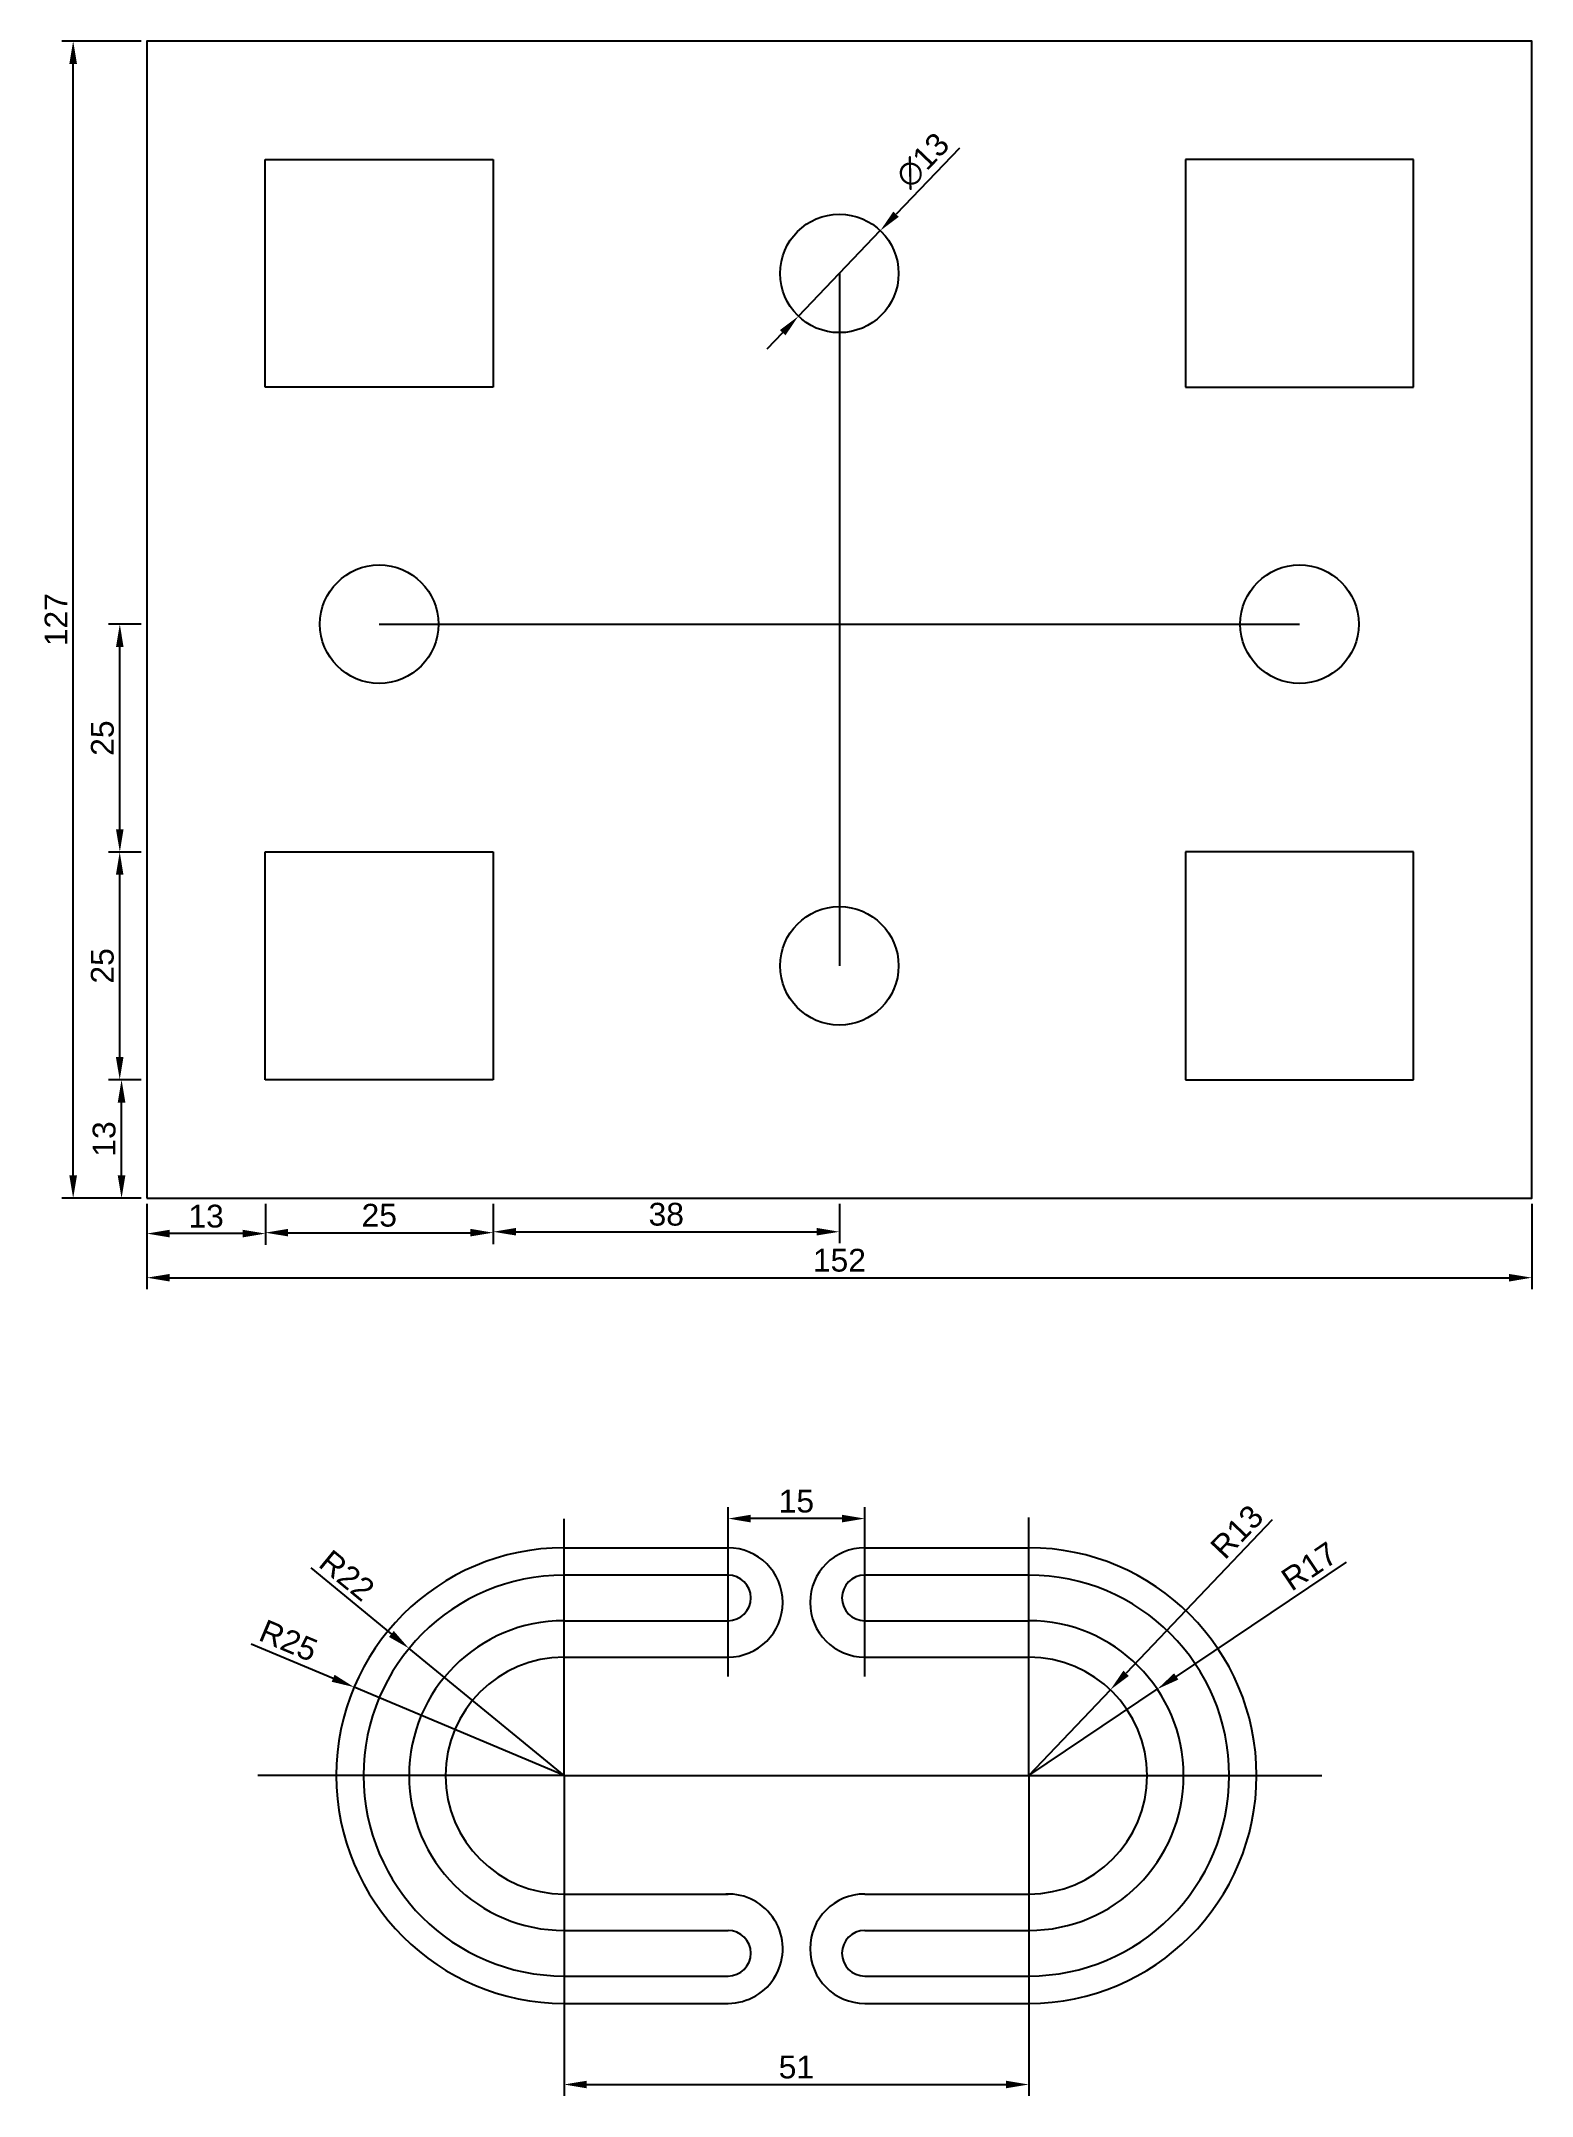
# Model space of a CAD drawing. Header units: millimetres. Extents: x 2313 to 2477, y 264 to 489.
import ezdxf

# ---------------------------------------------------------------- set-up
doc = ezdxf.new("R2010")
doc.units = ezdxf.units.MM
doc.styles.get("Standard").update_dxf_attribs({"font": 'arial.ttf'})
doc.dimstyles.new('ISO-25', dxfattribs={"dimtxt": 2.5, "dimasz": 2.5, "dimexe": 1.25, "dimexo": 0.625, "dimtad": 1, "dimtxsty": 'Standard', "dimcen": 2.5, "dimadec": 0, "dimazin": 0, "dimtfac": 1, "dimtmove": 0, "dimatfit": 3, "dimfxl": 1, "dimarcsym": 0})

# ---------------------------------------------------------------- blocks, each defined once
blk = doc.blocks.new('*D1')
at = {"color": 0, "lineweight": -2, "transparency": 16777216}
for p, q in [((2323.88, 489.47), (2315.17, 489.47)), ((2316.42, 364.97), (2316.42, 486.97)), ((2323.88, 362.47), (2315.17, 362.47))]:
    blk.add_line(p, q, dxfattribs=at)
at = {"color": 0, "transparency": 16777216}
for points in [[(2316, 486.97), (2316.84, 486.97), (2316.42, 489.47)], [(2316, 364.97), (2316.84, 364.97), (2316.42, 362.47)]]:
    blk.add_solid(points, dxfattribs=at)
at = {"layer": 'Defpoints', "color": 0, "transparency": 16777216}
for p in [(2316.42, 489.47), (2324.51, 489.47), (2324.51, 362.47)]:
    blk.add_point(p, dxfattribs=at)
at = {"color": 0, "transparency": 16777216, "insert": (2314.54, 425.97), "char_height": 2.5, "attachment_point": 5, "rotation": 90}
blk.add_mtext('127', dxfattribs=at)
blk = doc.blocks.new('*D2')
at = {"color": 0, "lineweight": -2, "transparency": 16777216}
for p, q in [((2324.51, 361.85), (2324.51, 352.5)), ((2476.51, 361.85), (2476.51, 352.5)), ((2327.01, 353.75), (2474.01, 353.75))]:
    blk.add_line(p, q, dxfattribs=at)
at = {"color": 0, "transparency": 16777216}
for points in [[(2327.01, 354.16), (2327.01, 353.33), (2324.51, 353.75)], [(2474.01, 354.16), (2474.01, 353.33), (2476.51, 353.75)]]:
    blk.add_solid(points, dxfattribs=at)
at = {"layer": 'Defpoints', "color": 0, "transparency": 16777216}
for p in [(2324.51, 362.47), (2476.51, 362.47), (2476.51, 353.75)]:
    blk.add_point(p, dxfattribs=at)
at = {"color": 0, "transparency": 16777216, "insert": (2400.51, 355.65), "char_height": 2.5, "attachment_point": 5}
blk.add_mtext('152', dxfattribs=at)
blk = doc.blocks.new('*D4')
at = {"color": 0, "lineweight": -2, "transparency": 16777216}
for p, q in [((2324.51, 361.85), (2324.51, 357.34)), ((2337.51, 361.85), (2337.51, 357.34)), ((2335.01, 358.59), (2327.01, 358.59))]:
    blk.add_line(p, q, dxfattribs=at)
at = {"color": 0, "transparency": 16777216}
for points in [[(2327.01, 359.01), (2327.01, 358.17), (2324.51, 358.59)], [(2335.01, 359.01), (2335.01, 358.17), (2337.51, 358.59)]]:
    blk.add_solid(points, dxfattribs=at)
at = {"layer": 'Defpoints', "color": 0, "transparency": 16777216}
for p in [(2324.51, 362.47), (2337.51, 362.47), (2324.51, 358.59)]:
    blk.add_point(p, dxfattribs=at)
at = {"color": 0, "transparency": 16777216, "insert": (2331.01, 360.49), "char_height": 2.5, "attachment_point": 5}
blk.add_mtext('13', dxfattribs=at)
blk = doc.blocks.new('*D5')
at = {"color": 0, "lineweight": -2, "transparency": 16777216}
for p, q in [((2337.51, 361.85), (2337.51, 357.44)), ((2362.51, 361.85), (2362.51, 357.44)), ((2340.01, 358.69), (2360.01, 358.69))]:
    blk.add_line(p, q, dxfattribs=at)
at = {"color": 0, "transparency": 16777216}
for points in [[(2340.01, 359.11), (2340.01, 358.28), (2337.51, 358.69)], [(2360.01, 359.11), (2360.01, 358.28), (2362.51, 358.69)]]:
    blk.add_solid(points, dxfattribs=at)
at = {"layer": 'Defpoints', "color": 0, "transparency": 16777216}
for p in [(2337.51, 362.47), (2362.51, 362.47), (2362.51, 358.69)]:
    blk.add_point(p, dxfattribs=at)
at = {"color": 0, "transparency": 16777216, "insert": (2350.01, 360.59), "char_height": 2.5, "attachment_point": 5}
blk.add_mtext('25', dxfattribs=at)
blk = doc.blocks.new('*D6')
at = {"color": 0, "lineweight": -2, "transparency": 16777216}
for p, q in [((2362.51, 361.85), (2362.51, 357.54)), ((2400.51, 361.85), (2400.51, 357.54)), ((2365.01, 358.79), (2398.01, 358.79))]:
    blk.add_line(p, q, dxfattribs=at)
at = {"color": 0, "transparency": 16777216}
for points in [[(2365.01, 359.21), (2365.01, 358.38), (2362.51, 358.79)], [(2398.01, 359.21), (2398.01, 358.38), (2400.51, 358.79)]]:
    blk.add_solid(points, dxfattribs=at)
at = {"layer": 'Defpoints', "color": 0, "transparency": 16777216}
for p in [(2362.51, 362.47), (2400.51, 362.47), (2400.51, 358.79)]:
    blk.add_point(p, dxfattribs=at)
at = {"color": 0, "transparency": 16777216, "insert": (2381.51, 360.7), "char_height": 2.5, "attachment_point": 5}
blk.add_mtext('38', dxfattribs=at)
blk = doc.blocks.new('*D7')
at = {"color": 0, "lineweight": -2, "transparency": 16777216}
for p, q in [((2323.88, 375.47), (2320.48, 375.47)), ((2321.73, 364.97), (2321.73, 372.97)), ((2323.88, 362.47), (2320.48, 362.47))]:
    blk.add_line(p, q, dxfattribs=at)
at = {"color": 0, "transparency": 16777216}
for points in [[(2321.31, 372.97), (2322.15, 372.97), (2321.73, 375.47)], [(2321.31, 364.97), (2322.15, 364.97), (2321.73, 362.47)]]:
    blk.add_solid(points, dxfattribs=at)
at = {"layer": 'Defpoints', "color": 0, "transparency": 16777216}
for p in [(2321.73, 375.47), (2324.51, 375.47), (2324.51, 362.47)]:
    blk.add_point(p, dxfattribs=at)
at = {"color": 0, "transparency": 16777216, "insert": (2319.83, 368.97), "char_height": 2.5, "attachment_point": 5, "rotation": 90}
blk.add_mtext('13', dxfattribs=at)
blk = doc.blocks.new('*D8')
at = {"color": 0, "lineweight": -2, "transparency": 16777216}
for p, q in [((2323.88, 400.47), (2320.28, 400.47)), ((2321.53, 377.97), (2321.53, 397.97)), ((2323.88, 375.47), (2320.28, 375.47))]:
    blk.add_line(p, q, dxfattribs=at)
at = {"color": 0, "transparency": 16777216}
for points in [[(2321.11, 397.97), (2321.94, 397.97), (2321.53, 400.47)], [(2321.11, 377.97), (2321.94, 377.97), (2321.53, 375.47)]]:
    blk.add_solid(points, dxfattribs=at)
at = {"layer": 'Defpoints', "color": 0, "transparency": 16777216}
for p in [(2321.53, 400.47), (2324.51, 400.47), (2324.51, 375.47)]:
    blk.add_point(p, dxfattribs=at)
at = {"color": 0, "transparency": 16777216, "insert": (2319.63, 387.97), "char_height": 2.5, "attachment_point": 5, "rotation": 90}
blk.add_mtext('25', dxfattribs=at)
blk = doc.blocks.new('*D9')
at = {"color": 0, "lineweight": -2, "transparency": 16777216}
for p, q in [((2323.88, 425.47), (2320.29, 425.47)), ((2321.54, 402.97), (2321.54, 422.97)), ((2323.88, 400.47), (2320.29, 400.47))]:
    blk.add_line(p, q, dxfattribs=at)
at = {"color": 0, "transparency": 16777216}
for points in [[(2321.12, 422.97), (2321.95, 422.97), (2321.54, 425.47)], [(2321.12, 402.97), (2321.95, 402.97), (2321.54, 400.47)]]:
    blk.add_solid(points, dxfattribs=at)
at = {"layer": 'Defpoints', "color": 0, "transparency": 16777216}
for p in [(2321.54, 425.47), (2324.51, 425.47), (2324.51, 400.47)]:
    blk.add_point(p, dxfattribs=at)
at = {"color": 0, "transparency": 16777216, "insert": (2319.64, 412.97), "char_height": 2.5, "attachment_point": 5, "rotation": 90}
blk.add_mtext('25', dxfattribs=at)
blk = doc.blocks.new('*D10')
at = {"color": 0, "lineweight": -2, "transparency": 16777216}
for p, q in [((2413.68, 477.74), (2406.73, 470.47)), ((2396.01, 459.28), (2405, 468.67)), ((2394.28, 457.47), (2392.56, 455.67))]:
    blk.add_line(p, q, dxfattribs=at)
at = {"color": 0, "transparency": 16777216}
for points in [[(2406.43, 470.76), (2407.03, 470.19), (2405, 468.67)], [(2393.98, 457.76), (2394.59, 457.18), (2396.01, 459.28)]]:
    blk.add_solid(points, dxfattribs=at)
at = {"layer": 'Defpoints', "color": 0, "transparency": 16777216}
for p in [(2405, 468.67), (2396.01, 459.28)]:
    blk.add_point(p, dxfattribs=at)
at = {"color": 0, "transparency": 16777216, "insert": (2409.65, 476.37), "char_height": 2.5, "attachment_point": 5, "rotation": 46.2511}
blk.add_mtext('∅13', dxfattribs=at)
blk = doc.blocks.new('*D12')
at = {"color": 0, "lineweight": -2, "transparency": 16777216}
for p, q in [((2335.97, 313.57), (2344.95, 309.78)), ((2370.29, 299.11), (2347.25, 308.81))]:
    blk.add_line(p, q, dxfattribs=at)
at = {"color": 0, "transparency": 16777216}
blk.add_solid([(2345.11, 310.17), (2344.79, 309.4), (2347.25, 308.81)], dxfattribs=at)
at = {"layer": 'Defpoints', "color": 0, "transparency": 16777216}
for p in [(2347.25, 308.81), (2370.29, 299.11)]:
    blk.add_point(p, dxfattribs=at)
at = {"color": 0, "transparency": 16777216, "insert": (2340.05, 313.91), "char_height": 2.5, "attachment_point": 5, "rotation": 337.1496}
blk.add_mtext('R25', dxfattribs=at)
blk = doc.blocks.new('*D13')
at = {"color": 0, "lineweight": -2, "transparency": 16777216}
for p, q in [((2342.5, 321.9), (2351.35, 314.64)), ((2370.29, 299.11), (2353.28, 313.06))]:
    blk.add_line(p, q, dxfattribs=at)
at = {"color": 0, "transparency": 16777216}
blk.add_solid([(2351.61, 314.97), (2351.08, 314.32), (2353.28, 313.06)], dxfattribs=at)
at = {"layer": 'Defpoints', "color": 0, "transparency": 16777216}
for p in [(2353.28, 313.06), (2370.29, 299.11)]:
    blk.add_point(p, dxfattribs=at)
at = {"color": 0, "transparency": 16777216, "insert": (2346.47, 321.07), "char_height": 2.5, "attachment_point": 5, "rotation": 320.636}
blk.add_mtext('R22', dxfattribs=at)
blk = doc.blocks.new('*D14')
at = {"color": 0, "lineweight": -2, "transparency": 16777216}
for p, q in [((2448.01, 327.17), (2431.98, 310.33)), ((2421.29, 299.11), (2430.25, 308.52))]:
    blk.add_line(p, q, dxfattribs=at)
at = {"color": 0, "transparency": 16777216}
blk.add_solid([(2431.68, 310.62), (2432.28, 310.04), (2430.25, 308.52)], dxfattribs=at)
at = {"layer": 'Defpoints', "color": 0, "transparency": 16777216}
for p in [(2430.25, 308.52), (2421.29, 299.11)]:
    blk.add_point(p, dxfattribs=at)
at = {"color": 0, "transparency": 16777216, "insert": (2444.14, 325.86), "char_height": 2.5, "attachment_point": 5, "rotation": 46.4067}
blk.add_mtext('R13', dxfattribs=at)
blk = doc.blocks.new('*D15')
at = {"color": 0, "lineweight": -2, "transparency": 16777216}
for p, q in [((2456.14, 322.53), (2437.47, 309.98)), ((2421.29, 299.11), (2435.4, 308.59))]:
    blk.add_line(p, q, dxfattribs=at)
at = {"color": 0, "transparency": 16777216}
blk.add_solid([(2437.24, 310.33), (2437.71, 309.64), (2435.4, 308.59)], dxfattribs=at)
at = {"layer": 'Defpoints', "color": 0, "transparency": 16777216}
for p in [(2435.4, 308.59), (2421.29, 299.11)]:
    blk.add_point(p, dxfattribs=at)
at = {"color": 0, "transparency": 16777216, "insert": (2452.09, 322.08), "char_height": 2.5, "attachment_point": 5, "rotation": 33.9131}
blk.add_mtext('R17', dxfattribs=at)
blk = doc.blocks.new('*D16')
at = {"color": 0, "lineweight": -2, "transparency": 16777216}
for p, q in [((2370.29, 298.48), (2370.29, 263.95)), ((2421.29, 298.48), (2421.29, 263.95)), ((2372.79, 265.2), (2418.79, 265.2))]:
    blk.add_line(p, q, dxfattribs=at)
at = {"color": 0, "transparency": 16777216}
for points in [[(2372.79, 265.61), (2372.79, 264.78), (2370.29, 265.2)], [(2418.79, 265.61), (2418.79, 264.78), (2421.29, 265.2)]]:
    blk.add_solid(points, dxfattribs=at)
at = {"layer": 'Defpoints', "color": 0, "transparency": 16777216}
for p in [(2370.29, 299.11), (2421.29, 299.11), (2421.29, 265.2)]:
    blk.add_point(p, dxfattribs=at)
at = {"color": 0, "transparency": 16777216, "insert": (2395.79, 267.1), "char_height": 2.5, "attachment_point": 5}
blk.add_mtext('51', dxfattribs=at)
blk = doc.blocks.new('*D18')
at = {"color": 0, "lineweight": -2, "transparency": 16777216}
for p, q in [((2388.29, 309.98), (2388.29, 328.56)), ((2400.79, 327.31), (2390.79, 327.31)), ((2403.29, 309.98), (2403.29, 328.56))]:
    blk.add_line(p, q, dxfattribs=at)
at = {"color": 0, "transparency": 16777216}
for points in [[(2390.79, 327.73), (2390.79, 326.89), (2388.29, 327.31)], [(2400.79, 327.73), (2400.79, 326.89), (2403.29, 327.31)]]:
    blk.add_solid(points, dxfattribs=at)
at = {"layer": 'Defpoints', "color": 0, "transparency": 16777216}
for p in [(2388.29, 327.31), (2388.29, 309.36), (2403.29, 309.36)]:
    blk.add_point(p, dxfattribs=at)
at = {"color": 0, "transparency": 16777216, "insert": (2395.79, 329.21), "char_height": 2.5, "attachment_point": 5}
blk.add_mtext('15', dxfattribs=at)

msp = doc.modelspace()

# ---------------------------------------------------------------- linework, layer by layer
for p, q in [((2337.508, 476.473), (2362.508, 476.473)), ((2337.508, 451.473), (2337.508, 476.473)), ((2362.508, 476.473), (2362.508, 451.473)), ((2463.508, 476.473), (2438.508, 476.473)), ((2438.508, 476.473), (2438.508, 451.473)), ((2463.508, 451.473), (2463.508, 476.473)), ((2400.508, 463.973), (2400.508, 387.973)), ((2362.508, 451.473), (2337.508, 451.473)), ((2438.508, 451.473), (2463.508, 451.473)), ((2350.008, 425.473), (2451.008, 425.473)), ((2337.508, 375.473), (2337.508, 400.473)), ((2337.508, 400.473), (2362.508, 400.473)), ((2362.508, 400.473), (2362.508, 375.473)), ((2463.508, 400.473), (2438.508, 400.473)), ((2438.508, 400.473), (2438.508, 375.473)), ((2463.508, 375.473), (2463.508, 400.473)), ((2362.508, 375.473), (2337.508, 375.473)), ((2438.508, 375.473), (2463.508, 375.473)), ((2370.29, 324.105), (2370.29, 327.29)), ((2421.29, 299.105), (2421.29, 327.443)), ((2370.29, 324.105), (2388.29, 324.105)), ((2370.29, 299.105), (2370.29, 324.105)), ((2403.29, 324.105), (2421.29, 324.105)), ((2388.29, 321.105), (2370.29, 321.105)), ((2421.29, 321.105), (2403.29, 321.105)), ((2370.29, 316.105), (2388.29, 316.105)), ((2403.29, 316.105), (2421.29, 316.105)), ((2370.29, 312.105), (2388.29, 312.105)), ((2403.29, 312.105), (2421.29, 312.105)), ((2370.29, 299.105), (2336.702, 299.105)), ((2370.29, 299.105), (2370.29, 274.105)), ((2370.29, 299.105), (2453.454, 299.105)), ((2421.29, 299.105), (2421.29, 267.1)), ((2370.29, 286.105), (2388.29, 286.105)), ((2403.29, 286.105), (2421.29, 286.105)), ((2370.29, 282.105), (2388.29, 282.105)), ((2403.29, 282.105), (2421.29, 282.105)), ((2370.29, 277.105), (2388.29, 277.105)), ((2403.29, 277.105), (2421.29, 277.105)), ((2370.29, 274.105), (2388.29, 274.105)), ((2403.29, 274.105), (2421.29, 274.105))]:
    msp.add_line(p, q)
msp.add_lwpolyline([(2324.508, 362.473), (2476.508, 362.473), (2476.508, 489.473), (2324.508, 489.473)], close=True)
for centre in [(2400.508, 463.973), (2350.008, 425.473), (2451.008, 425.473), (2400.508, 387.973)]:
    msp.add_circle(centre, 6.5)
for centre, radius, start, end in [((2370.29, 299.105), 25, 90, 270), ((2388.29, 318.105), 6, 270, 90), ((2403.29, 318.105), 6, 90, 270), ((2421.29, 299.105), 25, 270, 90), ((2370.29, 299.105), 22, 90, 270), ((2388.29, 318.605), 2.5, 270, 90), ((2403.29, 318.605), 2.5, 90, 270), ((2421.29, 299.105), 22, 270, 90), ((2370.29, 299.105), 17, 90, 270), ((2421.29, 299.105), 17, 270, 90), ((2370.29, 299.105), 13, 90, 270), ((2421.29, 299.105), 13, 270, 90), ((2370.29, 299.105), 22, 323.76085, 323.77845), ((2388.29, 280.105), 6, 270, 92.44303), ((2403.29, 280.105), 6, 90, 270), ((2388.29, 279.605), 2.5, 270, 90), ((2403.29, 279.605), 2.5, 90, 270)]:
    msp.add_arc(centre, radius, start, end)

# ---------------------------------------------------------------- dimensions: what is measured, and where the dimension line sits
for base, p1, p2, picture, middle in [((2316.421, 489.473), (2324.508, 362.473), (2324.508, 489.473), '*D1', (2314.541, 425.973)), ((2321.537, 425.473), (2324.508, 400.473), (2324.508, 425.473), '*D9', (2319.636, 412.973)), ((2321.528, 400.473), (2324.508, 375.473), (2324.508, 400.473), '*D8', (2319.627, 387.973)), ((2321.731, 375.473), (2324.508, 362.473), (2324.508, 375.473), '*D7', (2319.829, 368.973))]:
    dim = msp.add_linear_dim(base=base, p1=p1, p2=p2, angle=90, dimstyle='ISO-25')
    dim.commit()
    dim.dimension.update_dxf_attribs({"geometry": picture, "text_midpoint": middle})
dim = msp.add_diameter_dim_2p(p1=(2396.013, 459.278), p2=(2405.003, 468.669), dimstyle='ISO-25')
dim.commit()
dim.dimension.update_dxf_attribs({"geometry": '*D10', "text_midpoint": (2409.647, 476.371)})
for base, p1, p2, picture, middle in [((2476.508, 353.747), (2324.508, 362.473), (2476.508, 362.473), '*D2', (2400.508, 355.649)), ((2324.508, 358.591), (2337.508, 362.473), (2324.508, 362.473), '*D4', (2331.008, 360.493)), ((2362.508, 358.693), (2337.508, 362.473), (2362.508, 362.473), '*D5', (2350.008, 360.594)), ((2400.508, 358.794), (2362.508, 362.473), (2400.508, 362.473), '*D6', (2381.508, 360.696)), ((2388.29, 327.31), (2403.29, 309.358), (2388.29, 309.358), '*D18', (2395.79, 329.211)), ((2421.29, 265.196), (2370.29, 299.105), (2421.29, 299.105), '*D16', (2395.79, 267.097))]:
    dim = msp.add_linear_dim(base=base, p1=p1, p2=p2, dimstyle='ISO-25')
    dim.commit()
    dim.dimension.update_dxf_attribs({"geometry": picture, "text_midpoint": middle})
for center, mpoint, picture, middle in [((2421.29, 299.105), (2430.254, 308.521), '*D14', (2445.515, 324.549)), ((2421.29, 299.105), (2435.398, 308.59), '*D15', (2453.139, 320.517)), ((2370.29, 299.105), (2353.281, 313.059), '*D13', (2345.282, 319.621))]:
    dim = msp.add_radius_dim(center=center, mpoint=mpoint, dimstyle='ISO-25')
    dim.commit()
    dim.dimension.update_dxf_attribs({"geometry": picture, "text_midpoint": middle, "dimtype": 164})
dim = msp.add_radius_dim(center=(2370.29, 299.105), mpoint=(2347.252, 308.813), dimstyle='ISO-25')
dim.commit()
dim.dimension.update_dxf_attribs({"geometry": '*D12', "text_midpoint": (2340.046, 313.913)})

doc.saveas('drawing.dxf')
